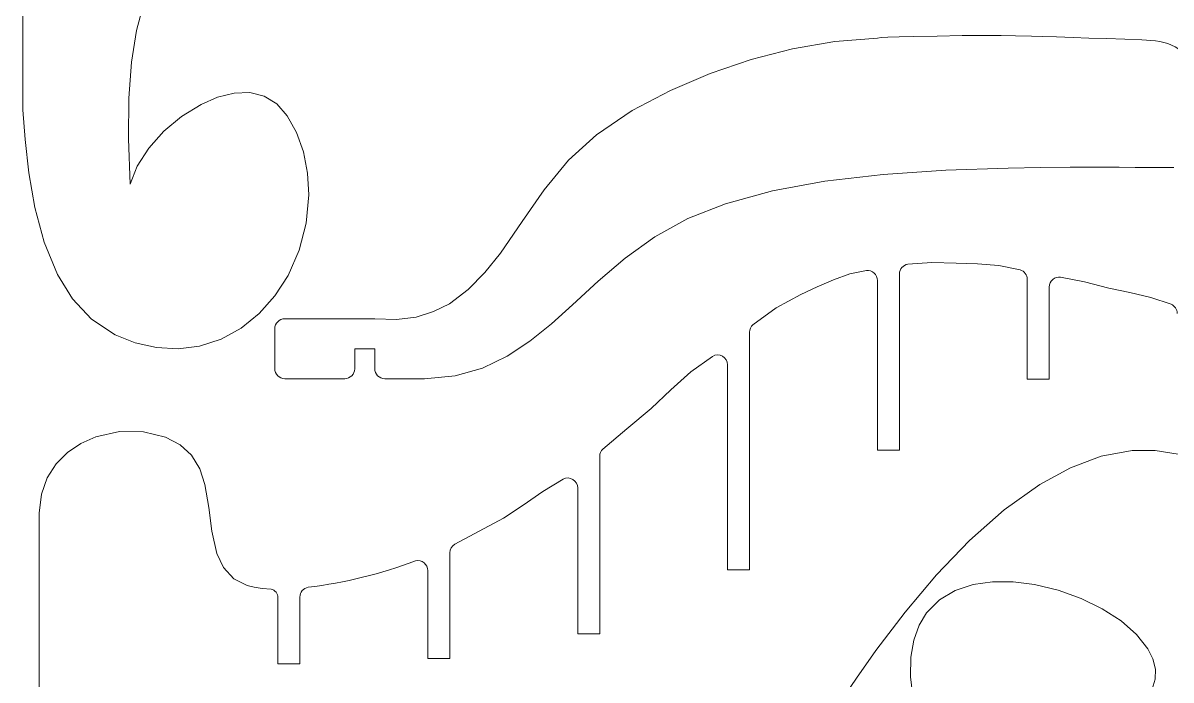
# Model space of a CAD drawing. Header units: millimetres. Extents: x 233 to 3100, y -866 to 268.
# Drawn here: x 1439.4 to 1669.2, y -660.9 to -529.3 of the extents above; entities that cross this region are included whole.
import ezdxf

# ---------------------------------------------------------------- set-up
doc = ezdxf.new("R2010")
doc.units = ezdxf.units.MM
doc.header["$MEASUREMENT"] = 0
doc.layers.add('layer 1', color=7, linetype='Continuous')

msp = doc.modelspace()

# ---------------------------------------------------------------- linework, layer by layer
at = {"layer": 'layer 1', "lineweight": 9}
for points, knots in [([(1460.8381, -561.6095), (1460.8381, -561.6095), (1460.449, -552.4938), (1460.449, -552.4938), (1460.449, -552.4938), (1460.449, -552.4938), (1460.5461, -544.3571), (1460.5461, -544.3571), (1460.5461, -544.3571), (1460.5461, -544.3571), (1461.1065, -537.152), (1461.1065, -537.152), (1461.1065, -537.152), (1461.1065, -537.152), (1462.1072, -530.831), (1462.1072, -530.831), (1462.1072, -530.831), (1462.1072, -530.831), (1463.5253, -525.3467), (1463.5253, -525.3467), (1463.5253, -525.3467), (1463.5253, -525.3467), (1465.3378, -520.6517), (1465.3378, -520.6517), (1465.3378, -520.6517), (1465.3378, -520.6517), (1467.8199, -516.2542), (1467.8199, -516.2542), (1467.8199, -516.2542), (1467.8199, -516.2542), (1470.7394, -512.728), (1470.7394, -512.728), (1470.7394, -512.728), (1470.7394, -512.728), (1474.0638, -510.0056), (1474.0638, -510.0056), (1474.0638, -510.0056), (1474.0638, -510.0056), (1477.7604, -508.0194), (1477.7604, -508.0194), (1477.7604, -508.0194), (1477.7604, -508.0194), (1483.2118, -506.3997), (1483.2118, -506.3997), (1483.2118, -506.3997), (1483.2118, -506.3997), (1489.1892, -505.8086), (1489.1892, -505.8086), (1489.1892, -505.8086), (1489.1892, -505.8086), (1495.6155, -506.0862), (1495.6155, -506.0862), (1495.6155, -506.0862), (1495.6155, -506.0862), (1503.8103, -507.3403), (1503.8103, -507.3403), (1503.8103, -507.3403), (1503.8103, -507.3403), (1512.406, -509.338), (1512.406, -509.338), (1512.406, -509.338), (1512.406, -509.338), (1521.2689, -511.8025), (1521.2689, -511.8025), (1521.2689, -511.8025), (1521.2689, -511.8025), (1530.265, -514.4573), (1530.265, -514.4573), (1530.265, -514.4573), (1530.265, -514.4573), (1539.2607, -517.0256), (1539.2607, -517.0256), (1539.2607, -517.0256), (1539.2607, -517.0256), (1546.6602, -518.9001), (1546.6602, -518.9001), (1546.6602, -518.9001), (1546.6602, -518.9001), (1553.8891, -520.3625), (1553.8891, -520.3625), (1553.8891, -520.3625), (1553.8891, -520.3625), (1560.8698, -521.2524), (1560.8698, -521.2524), (1560.8698, -521.2524), (1560.8698, -521.2524), (1567.525, -521.4098), (1567.525, -521.4098), (1567.525, -521.4098), (1567.525, -521.4098), (1573.7773, -520.6747), (1573.7773, -520.6747), (1573.7773, -520.6747), (1573.7773, -520.6747), (1579.5492, -518.8869), (1579.5492, -518.8869), (1579.5492, -518.8869), (1579.5492, -518.8869), (1584.0569, -516.3975), (1584.0569, -516.3975), (1584.0569, -516.3975), (1584.0569, -516.3975), (1588.1747, -513.023), (1588.1747, -513.023), (1588.1747, -513.023), (1588.1747, -513.023), (1592.0114, -508.908), (1592.0114, -508.908), (1592.0114, -508.908), (1592.0114, -508.908), (1595.6825, -504.2073), (1595.6825, -504.2073), (1595.6825, -504.2073), (1595.6825, -504.2073), (1599.3033, -499.0756), (1599.3033, -499.0756), (1599.3033, -499.0756), (1599.3033, -499.0756), (1602.9894, -493.6678), (1602.9894, -493.6678), (1602.9894, -493.6678), (1602.9894, -493.6678), (1606.8559, -488.1385), (1606.8559, -488.1385), (1606.8559, -488.1385), (1606.8559, -488.1385), (1612.6863, -480.4391), (1612.6863, -480.4391), (1612.6863, -480.4391), (1612.6863, -480.4391), (1618.9554, -473.0169), (1618.9554, -473.0169), (1618.9554, -473.0169), (1618.9554, -473.0169), (1625.5926, -466.1166), (1625.5926, -466.1166), (1625.5926, -466.1166), (1625.5926, -466.1166), (1632.5273, -459.9829), (1632.5273, -459.9829), (1632.5273, -459.9829), (1632.5273, -459.9829), (1639.6888, -454.8606), (1639.6888, -454.8606), (1639.6888, -454.8606), (1639.6888, -454.8606), (1645.7789, -451.541), (1645.7789, -451.541), (1645.7789, -451.541), (1645.7789, -451.541), (1651.9367, -449.2353), (1651.9367, -449.2353), (1651.9367, -449.2353), (1651.9367, -449.2353), (1658.1212, -448.0851), (1658.1212, -448.0851), (1658.1212, -448.0851), (1658.1212, -448.0851), (1662.7524, -448.0658), (1662.7524, -448.0658), (1662.7524, -448.0658), (1662.7524, -448.0658), (1667.3586, -448.8346), (1667.3586, -448.8346), (1667.3586, -448.8346), (1667.3586, -448.8346), (1671.9332, -450.3696), (1671.9332, -450.3696), (1671.9332, -450.3696), (1671.9332, -450.3696), (1676.486, -452.5225), (1676.486, -452.5225), (1676.486, -452.5225), (1676.486, -452.5225), (1682.5424, -456.079), (1682.5424, -456.079), (1682.5424, -456.079), (1682.5424, -456.079), (1688.6074, -460.0734), (1688.6074, -460.0734), (1688.6074, -460.0734), (1688.6074, -460.0734), (1694.7079, -464.1282), (1694.7079, -464.1282), (1694.7079, -464.1282), (1694.7079, -464.1282), (1700.8709, -467.8659), (1700.8709, -467.8659), (1700.8709, -467.8659), (1700.8709, -467.8659), (1707.1234, -470.9089), (1707.1234, -470.9089), (1707.1234, -470.9089), (1707.1234, -470.9089), (1713.4914, -472.8926), (1713.4914, -472.8926), (1713.4914, -472.8926), (1713.4914, -472.8926), (1719.9816, -473.7174), (1719.9816, -473.7174), (1719.9816, -473.7174), (1719.9816, -473.7174), (1726.5823, -473.5333), (1726.5823, -473.5333), (1726.5823, -473.5333), (1726.5823, -473.5333), (1733.2815, -472.5), (1733.2815, -472.5), (1733.2815, -472.5), (1733.2815, -472.5), (1740.0668, -470.7773), (1740.0668, -470.7773), (1740.0668, -470.7773), (1740.0668, -470.7773), (1746.926, -468.525), (1746.926, -468.525), (1746.926, -468.525), (1746.926, -468.525), (1753.8469, -465.9026), (1753.8469, -465.9026), (1753.8469, -465.9026), (1753.8469, -465.9026), (1762.216, -462.4925), (1762.216, -462.4925), (1762.216, -462.4925), (1762.216, -462.4925), (1770.6351, -459.0556), (1770.6351, -459.0556), (1770.6351, -459.0556), (1770.6351, -459.0556), (1779.0828, -455.8682), (1779.0828, -455.8682), (1779.0828, -455.8682), (1779.0828, -455.8682), (1787.5365, -453.2066), (1787.5365, -453.2066), (1787.5365, -453.2066), (1787.5365, -453.2066), (1795.9732, -451.3477), (1795.9732, -451.3477), (1795.9732, -451.3477), (1795.9732, -451.3477), (1801.9762, -450.6646), (1801.9762, -450.6646), (1801.9762, -450.6646), (1801.9762, -450.6646), (1807.9504, -450.6329), (1807.9504, -450.6329), (1807.9504, -450.6329), (1807.9504, -450.6329), (1813.8873, -451.3535), (1813.8873, -451.3535), (1813.8873, -451.3535), (1813.8873, -451.3535), (1819.7785, -452.9273), (1819.7785, -452.9273), (1819.7785, -452.9273), (1819.7785, -452.9273), (1825.6157, -455.455), (1825.6157, -455.455), (1825.6157, -455.455), (1825.6157, -455.455), (1831.3904, -459.0375), (1831.3904, -459.0375), (1831.3904, -459.0375), (1831.3904, -459.0375), (1837.0943, -463.7757), (1837.0943, -463.7757)], [0, 0, 0, 0, 0.01470588, 0.01470588, 0.01470588, 0.01470588, 0.02941176, 0.02941176, 0.02941176, 0.02941176, 0.04411765, 0.04411765, 0.04411765, 0.04411765, 0.05882353, 0.05882353, 0.05882353, 0.05882353, 0.07352941, 0.07352941, 0.07352941, 0.07352941, 0.08823529, 0.08823529, 0.08823529, 0.08823529, 0.10294118, 0.10294118, 0.10294118, 0.10294118, 0.11764706, 0.11764706, 0.11764706, 0.11764706, 0.13235294, 0.13235294, 0.13235294, 0.13235294, 0.14705882, 0.14705882, 0.14705882, 0.14705882, 0.16176471, 0.16176471, 0.16176471, 0.16176471, 0.17647059, 0.17647059, 0.17647059, 0.17647059, 0.19117647, 0.19117647, 0.19117647, 0.19117647, 0.20588235, 0.20588235, 0.20588235, 0.20588235, 0.22058824, 0.22058824, 0.22058824, 0.22058824, 0.23529412, 0.23529412, 0.23529412, 0.23529412, 0.25, 0.25, 0.25, 0.25, 0.26470588, 0.26470588, 0.26470588, 0.26470588, 0.27941176, 0.27941176, 0.27941176, 0.27941176, 0.29411765, 0.29411765, 0.29411765, 0.29411765, 0.30882353, 0.30882353, 0.30882353, 0.30882353, 0.32352941, 0.32352941, 0.32352941, 0.32352941, 0.33823529, 0.33823529, 0.33823529, 0.33823529, 0.35294118, 0.35294118, 0.35294118, 0.35294118, 0.36764706, 0.36764706, 0.36764706, 0.36764706, 0.38235294, 0.38235294, 0.38235294, 0.38235294, 0.39705882, 0.39705882, 0.39705882, 0.39705882, 0.41176471, 0.41176471, 0.41176471, 0.41176471, 0.42647059, 0.42647059, 0.42647059, 0.42647059, 0.44117647, 0.44117647, 0.44117647, 0.44117647, 0.45588235, 0.45588235, 0.45588235, 0.45588235, 0.47058824, 0.47058824, 0.47058824, 0.47058824, 0.48529412, 0.48529412, 0.48529412, 0.48529412, 0.5, 0.5, 0.5, 0.5, 0.51470588, 0.51470588, 0.51470588, 0.51470588, 0.52941176, 0.52941176, 0.52941176, 0.52941176, 0.54411765, 0.54411765, 0.54411765, 0.54411765, 0.55882353, 0.55882353, 0.55882353, 0.55882353, 0.57352941, 0.57352941, 0.57352941, 0.57352941, 0.58823529, 0.58823529, 0.58823529, 0.58823529, 0.60294118, 0.60294118, 0.60294118, 0.60294118, 0.61764706, 0.61764706, 0.61764706, 0.61764706, 0.63235294, 0.63235294, 0.63235294, 0.63235294, 0.64705882, 0.64705882, 0.64705882, 0.64705882, 0.66176471, 0.66176471, 0.66176471, 0.66176471, 0.67647059, 0.67647059, 0.67647059, 0.67647059, 0.69117647, 0.69117647, 0.69117647, 0.69117647, 0.70588235, 0.70588235, 0.70588235, 0.70588235, 0.72058824, 0.72058824, 0.72058824, 0.72058824, 0.73529412, 0.73529412, 0.73529412, 0.73529412, 0.75, 0.75, 0.75, 0.75, 0.76470588, 0.76470588, 0.76470588, 0.76470588, 0.77941176, 0.77941176, 0.77941176, 0.77941176, 0.79411765, 0.79411765, 0.79411765, 0.79411765, 0.80882353, 0.80882353, 0.80882353, 0.80882353, 0.82352941, 0.82352941, 0.82352941, 0.82352941, 0.83823529, 0.83823529, 0.83823529, 0.83823529, 0.85294118, 0.85294118, 0.85294118, 0.85294118, 0.86764706, 0.86764706, 0.86764706, 0.86764706, 0.88235294, 0.88235294, 0.88235294, 0.88235294, 0.89705882, 0.89705882, 0.89705882, 0.89705882, 0.91176471, 0.91176471, 0.91176471, 0.91176471, 0.92647059, 0.92647059, 0.92647059, 0.92647059, 0.94117647, 0.94117647, 0.94117647, 0.94117647, 0.95588235, 0.95588235, 0.95588235, 0.95588235, 0.97058824, 0.97058824, 0.97058824, 0.97058824, 1, 1, 1, 1]), ([(1610.4033, -532.32), (1610.4033, -532.32), (1601.8508, -533.0182), (1601.8508, -533.0182), (1601.8508, -533.0182), (1601.8508, -533.0182), (1593.4067, -534.4702), (1593.4067, -534.4702), (1593.4067, -534.4702), (1593.4067, -534.4702), (1585.0939, -536.6202), (1585.0939, -536.6202), (1585.0939, -536.6202), (1585.0939, -536.6202), (1576.935, -539.4124), (1576.935, -539.4124), (1576.935, -539.4124), (1576.935, -539.4124), (1568.9593, -542.798), (1568.9593, -542.798), (1568.9593, -542.798), (1568.9593, -542.798), (1561.3029, -546.8453), (1561.3029, -546.8453), (1561.3029, -546.8453), (1561.3029, -546.8453), (1554.1899, -551.7197), (1554.1899, -551.7197), (1554.1899, -551.7197), (1554.1899, -551.7197), (1548.5901, -556.7952), (1548.5901, -556.7952), (1548.5901, -556.7952), (1548.5901, -556.7952), (1543.6946, -562.7), (1543.6946, -562.7), (1543.6946, -562.7), (1543.6946, -562.7), (1539.2736, -569.0908), (1539.2736, -569.0908), (1539.2736, -569.0908), (1539.2736, -569.0908), (1534.9134, -575.4034), (1534.9134, -575.4034), (1534.9134, -575.4034), (1534.9134, -575.4034), (1531.8349, -579.2888), (1531.8349, -579.2888), (1531.8349, -579.2888), (1531.8349, -579.2888), (1528.4755, -582.7202), (1528.4755, -582.7202), (1528.4755, -582.7202), (1528.4755, -582.7202), (1524.7119, -585.5296), (1524.7119, -585.5296), (1524.7119, -585.5296), (1524.7119, -585.5296), (1521.5498, -587.1277), (1521.5498, -587.1277), (1521.5498, -587.1277), (1521.5498, -587.1277), (1518.0391, -588.2109), (1518.0391, -588.2109), (1518.0391, -588.2109), (1518.0391, -588.2109), (1514.1279, -588.7084), (1514.1279, -588.7084), (1514.1279, -588.7084), (1514.1279, -588.7084), (1509.7641, -588.5494), (1509.7641, -588.5494)], [0, 0, 0, 0, 0.05263158, 0.05263158, 0.05263158, 0.05263158, 0.10526316, 0.10526316, 0.10526316, 0.10526316, 0.15789474, 0.15789474, 0.15789474, 0.15789474, 0.21052632, 0.21052632, 0.21052632, 0.21052632, 0.26315789, 0.26315789, 0.26315789, 0.26315789, 0.31578947, 0.31578947, 0.31578947, 0.31578947, 0.36842105, 0.36842105, 0.36842105, 0.36842105, 0.42105263, 0.42105263, 0.42105263, 0.42105263, 0.47368421, 0.47368421, 0.47368421, 0.47368421, 0.52631579, 0.52631579, 0.52631579, 0.52631579, 0.57894737, 0.57894737, 0.57894737, 0.57894737, 0.63157895, 0.63157895, 0.63157895, 0.63157895, 0.68421053, 0.68421053, 0.68421053, 0.68421053, 0.73684211, 0.73684211, 0.73684211, 0.73684211, 0.78947368, 0.78947368, 0.78947368, 0.78947368, 0.84210526, 0.84210526, 0.84210526, 0.84210526, 0.89473684, 0.89473684, 0.89473684, 0.89473684, 1, 1, 1, 1]), ([(1666.0909, -532.894), (1666.0909, -532.894), (1663.3548, -532.7033), (1663.3548, -532.7033), (1663.3548, -532.7033), (1663.3548, -532.7033), (1659.939, -532.5495), (1659.939, -532.5495), (1659.939, -532.5495), (1659.939, -532.5495), (1656.2522, -532.4238), (1656.2522, -532.4238), (1656.2522, -532.4238), (1656.2522, -532.4238), (1652.7032, -532.317), (1652.7032, -532.317), (1652.7032, -532.317), (1652.7032, -532.317), (1649.6086, -532.2222), (1649.6086, -532.2222), (1649.6086, -532.2222), (1649.6086, -532.2222), (1646.2375, -532.1135), (1646.2375, -532.1135), (1646.2375, -532.1135), (1646.2375, -532.1135), (1643.5065, -532.0221), (1643.5065, -532.0221), (1643.5065, -532.0221), (1643.5065, -532.0221), (1641.2719, -531.9472), (1641.2719, -531.9472), (1641.2719, -531.9472), (1641.2719, -531.9472), (1638.0649, -531.8531), (1638.0649, -531.8531), (1638.0649, -531.8531), (1638.0649, -531.8531), (1635.1633, -531.8069), (1635.1633, -531.8069), (1635.1633, -531.8069), (1635.1633, -531.8069), (1631.7485, -531.8054), (1631.7485, -531.8054), (1631.7485, -531.8054), (1631.7485, -531.8054), (1627.3312, -531.8445), (1627.3312, -531.8445), (1627.3312, -531.8445), (1627.3312, -531.8445), (1622.3856, -531.9176), (1622.3856, -531.9176), (1622.3856, -531.9176), (1622.3856, -531.9176), (1617.5613, -532.0177), (1617.5613, -532.0177), (1617.5613, -532.0177), (1617.5613, -532.0177), (1614.7593, -532.0951), (1614.7593, -532.0951), (1614.7593, -532.0951), (1614.7593, -532.0951), (1612.48, -532.1792), (1612.48, -532.1792), (1612.48, -532.1792), (1612.48, -532.1792), (1611.1774, -532.2486), (1611.1774, -532.2486), (1611.1774, -532.2486), (1611.1774, -532.2486), (1610.4033, -532.32), (1610.4033, -532.32)], [0, 0, 0, 0, 0.05263158, 0.05263158, 0.05263158, 0.05263158, 0.10526316, 0.10526316, 0.10526316, 0.10526316, 0.15789474, 0.15789474, 0.15789474, 0.15789474, 0.21052632, 0.21052632, 0.21052632, 0.21052632, 0.26315789, 0.26315789, 0.26315789, 0.26315789, 0.31578947, 0.31578947, 0.31578947, 0.31578947, 0.36842105, 0.36842105, 0.36842105, 0.36842105, 0.42105263, 0.42105263, 0.42105263, 0.42105263, 0.47368421, 0.47368421, 0.47368421, 0.47368421, 0.52631579, 0.52631579, 0.52631579, 0.52631579, 0.57894737, 0.57894737, 0.57894737, 0.57894737, 0.63157895, 0.63157895, 0.63157895, 0.63157895, 0.68421053, 0.68421053, 0.68421053, 0.68421053, 0.73684211, 0.73684211, 0.73684211, 0.73684211, 0.78947368, 0.78947368, 0.78947368, 0.78947368, 0.84210526, 0.84210526, 0.84210526, 0.84210526, 0.89473684, 0.89473684, 0.89473684, 0.89473684, 1, 1, 1, 1]), ([(1439.352, -546.673), (1439.352, -546.673), (1439.818, -552.6479), (1439.818, -552.6479), (1439.818, -552.6479), (1439.818, -552.6479), (1440.556, -559.3049), (1440.556, -559.3049), (1440.556, -559.3049), (1440.556, -559.3049), (1441.7527, -566.2778), (1441.7527, -566.2778), (1441.7527, -566.2778), (1441.7527, -566.2778), (1443.5946, -573.2004), (1443.5946, -573.2004), (1443.5946, -573.2004), (1443.5946, -573.2004), (1446.2685, -579.7064), (1446.2685, -579.7064), (1446.2685, -579.7064), (1446.2685, -579.7064), (1449.2669, -584.5457), (1449.2669, -584.5457), (1449.2669, -584.5457), (1449.2669, -584.5457), (1453.0805, -588.6295), (1453.0805, -588.6295), (1453.0805, -588.6295), (1453.0805, -588.6295), (1457.7936, -591.7512), (1457.7936, -591.7512), (1457.7936, -591.7512), (1457.7936, -591.7512), (1461.8128, -593.3725), (1461.8128, -593.3725), (1461.8128, -593.3725), (1461.8128, -593.3725), (1466.0754, -594.3278), (1466.0754, -594.3278), (1466.0754, -594.3278), (1466.0754, -594.3278), (1470.4247, -594.5737), (1470.4247, -594.5737), (1470.4247, -594.5737), (1470.4247, -594.5737), (1474.7044, -594.0666), (1474.7044, -594.0666), (1474.7044, -594.0666), (1474.7044, -594.0666), (1479.0343, -592.6683), (1479.0343, -592.6683), (1479.0343, -592.6683), (1479.0343, -592.6683), (1483.0361, -590.4536), (1483.0361, -590.4536), (1483.0361, -590.4536), (1483.0361, -590.4536), (1486.6447, -587.5192), (1486.6447, -587.5192), (1486.6447, -587.5192), (1486.6447, -587.5192), (1489.795, -583.9618), (1489.795, -583.9618), (1489.795, -583.9618), (1489.795, -583.9618), (1492.4221, -579.8782), (1492.4221, -579.8782), (1492.4221, -579.8782), (1492.4221, -579.8782), (1494.6483, -574.8414), (1494.6483, -574.8414), (1494.6483, -574.8414), (1494.6483, -574.8414), (1496.0589, -569.4071), (1496.0589, -569.4071), (1496.0589, -569.4071), (1496.0589, -569.4071), (1496.5647, -563.708), (1496.5647, -563.708), (1496.5647, -563.708), (1496.5647, -563.708), (1496.3018, -559.356), (1496.3018, -559.356), (1496.3018, -559.356), (1496.3018, -559.356), (1495.4853, -555.1215), (1495.4853, -555.1215), (1495.4853, -555.1215), (1495.4853, -555.1215), (1494.1285, -551.2214), (1494.1285, -551.2214), (1494.1285, -551.2214), (1494.1285, -551.2214), (1492.2448, -547.8723), (1492.2448, -547.8723), (1492.2448, -547.8723), (1492.2448, -547.8723), (1490.1389, -545.5331), (1490.1389, -545.5331), (1490.1389, -545.5331), (1490.1389, -545.5331), (1487.6366, -543.9528), (1487.6366, -543.9528), (1487.6366, -543.9528), (1487.6366, -543.9528), (1484.7646, -543.2438), (1484.7646, -543.2438), (1484.7646, -543.2438), (1484.7646, -543.2438), (1481.6214, -543.3505), (1481.6214, -543.3505), (1481.6214, -543.3505), (1481.6214, -543.3505), (1478.3248, -544.1733), (1478.3248, -544.1733), (1478.3248, -544.1733), (1478.3248, -544.1733), (1474.9924, -545.6126), (1474.9924, -545.6126), (1474.9924, -545.6126), (1474.9924, -545.6126), (1471.1121, -548.0129), (1471.1121, -548.0129), (1471.1121, -548.0129), (1471.1121, -548.0129), (1467.5531, -550.9851), (1467.5531, -550.9851), (1467.5531, -550.9851), (1467.5531, -550.9851), (1464.5189, -554.3567), (1464.5189, -554.3567), (1464.5189, -554.3567), (1464.5189, -554.3567), (1462.2127, -557.9556), (1462.2127, -557.9556), (1462.2127, -557.9556), (1462.2127, -557.9556), (1460.8381, -561.6095), (1460.8381, -561.6095)], [0, 0, 0, 0, 0.02777778, 0.02777778, 0.02777778, 0.02777778, 0.05555556, 0.05555556, 0.05555556, 0.05555556, 0.08333333, 0.08333333, 0.08333333, 0.08333333, 0.11111111, 0.11111111, 0.11111111, 0.11111111, 0.13888889, 0.13888889, 0.13888889, 0.13888889, 0.16666667, 0.16666667, 0.16666667, 0.16666667, 0.19444444, 0.19444444, 0.19444444, 0.19444444, 0.22222222, 0.22222222, 0.22222222, 0.22222222, 0.25, 0.25, 0.25, 0.25, 0.27777778, 0.27777778, 0.27777778, 0.27777778, 0.30555556, 0.30555556, 0.30555556, 0.30555556, 0.33333333, 0.33333333, 0.33333333, 0.33333333, 0.36111111, 0.36111111, 0.36111111, 0.36111111, 0.38888889, 0.38888889, 0.38888889, 0.38888889, 0.41666667, 0.41666667, 0.41666667, 0.41666667, 0.44444444, 0.44444444, 0.44444444, 0.44444444, 0.47222222, 0.47222222, 0.47222222, 0.47222222, 0.5, 0.5, 0.5, 0.5, 0.52777778, 0.52777778, 0.52777778, 0.52777778, 0.55555556, 0.55555556, 0.55555556, 0.55555556, 0.58333333, 0.58333333, 0.58333333, 0.58333333, 0.61111111, 0.61111111, 0.61111111, 0.61111111, 0.63888889, 0.63888889, 0.63888889, 0.63888889, 0.66666667, 0.66666667, 0.66666667, 0.66666667, 0.69444444, 0.69444444, 0.69444444, 0.69444444, 0.72222222, 0.72222222, 0.72222222, 0.72222222, 0.75, 0.75, 0.75, 0.75, 0.77777778, 0.77777778, 0.77777778, 0.77777778, 0.80555556, 0.80555556, 0.80555556, 0.80555556, 0.83333333, 0.83333333, 0.83333333, 0.83333333, 0.86111111, 0.86111111, 0.86111111, 0.86111111, 0.88888889, 0.88888889, 0.88888889, 0.88888889, 0.91666667, 0.91666667, 0.91666667, 0.91666667, 0.94444444, 0.94444444, 0.94444444, 0.94444444, 1, 1, 1, 1]), ([(1519.7641, -600.5494), (1519.7641, -600.5494), (1525.8707, -599.9715), (1525.8707, -599.9715), (1525.8707, -599.9715), (1525.8707, -599.9715), (1531.327, -598.4179), (1531.327, -598.4179), (1531.327, -598.4179), (1531.327, -598.4179), (1536.2693, -596.0551), (1536.2693, -596.0551), (1536.2693, -596.0551), (1536.2693, -596.0551), (1540.8342, -593.0494), (1540.8342, -593.0494), (1540.8342, -593.0494), (1540.8342, -593.0494), (1545.1581, -589.5671), (1545.1581, -589.5671), (1545.1581, -589.5671), (1545.1581, -589.5671), (1549.3775, -585.7748), (1549.3775, -585.7748), (1549.3775, -585.7748), (1549.3775, -585.7748), (1554.495, -581.0489), (1554.495, -581.0489), (1554.495, -581.0489), (1554.495, -581.0489), (1559.8943, -576.4035), (1559.8943, -576.4035), (1559.8943, -576.4035), (1559.8943, -576.4035), (1565.8112, -572.1262), (1565.8112, -572.1262), (1565.8112, -572.1262), (1565.8112, -572.1262), (1572.4669, -568.4798), (1572.4669, -568.4798), (1572.4669, -568.4798), (1572.4669, -568.4798), (1579.9552, -565.5117), (1579.9552, -565.5117), (1579.9552, -565.5117), (1579.9552, -565.5117), (1589.3646, -562.9134), (1589.3646, -562.9134), (1589.3646, -562.9134), (1589.3646, -562.9134), (1599.8909, -560.9937), (1599.8909, -560.9937), (1599.8909, -560.9937), (1599.8909, -560.9937), (1611.569, -559.6608), (1611.569, -559.6608), (1611.569, -559.6608), (1611.569, -559.6608), (1624.1014, -558.8186), (1624.1014, -558.8186), (1624.1014, -558.8186), (1624.1014, -558.8186), (1636.5617, -558.3623), (1636.5617, -558.3623), (1636.5617, -558.3623), (1636.5617, -558.3623), (1643.0234, -558.2375), (1643.0234, -558.2375), (1643.0234, -558.2375), (1643.0234, -558.2375), (1648.9964, -558.1798), (1648.9964, -558.1798), (1648.9964, -558.1798), (1648.9964, -558.1798), (1654.3151, -558.1717), (1654.3151, -558.1717), (1654.3151, -558.1717), (1654.3151, -558.1717), (1658.8136, -558.1955), (1658.8136, -558.1955), (1658.8136, -558.1955), (1658.8136, -558.1955), (1661.9624, -558.2289), (1661.9624, -558.2289), (1661.9624, -558.2289), (1661.9624, -558.2289), (1664.235, -558.2615), (1664.235, -558.2615), (1664.235, -558.2615), (1664.235, -558.2615), (1665.4203, -558.2799), (1665.4203, -558.2799), (1665.4203, -558.2799), (1665.4203, -558.2799), (1665.6793, -558.2827), (1665.6793, -558.2827), (1665.6793, -558.2827), (1665.6793, -558.2827), (1665.7641, -558.2821), (1665.7641, -558.2821)], [0, 0, 0, 0, 0.03846154, 0.03846154, 0.03846154, 0.03846154, 0.07692308, 0.07692308, 0.07692308, 0.07692308, 0.11538462, 0.11538462, 0.11538462, 0.11538462, 0.15384615, 0.15384615, 0.15384615, 0.15384615, 0.19230769, 0.19230769, 0.19230769, 0.19230769, 0.23076923, 0.23076923, 0.23076923, 0.23076923, 0.26923077, 0.26923077, 0.26923077, 0.26923077, 0.30769231, 0.30769231, 0.30769231, 0.30769231, 0.34615385, 0.34615385, 0.34615385, 0.34615385, 0.38461538, 0.38461538, 0.38461538, 0.38461538, 0.42307692, 0.42307692, 0.42307692, 0.42307692, 0.46153846, 0.46153846, 0.46153846, 0.46153846, 0.5, 0.5, 0.5, 0.5, 0.53846154, 0.53846154, 0.53846154, 0.53846154, 0.57692308, 0.57692308, 0.57692308, 0.57692308, 0.61538462, 0.61538462, 0.61538462, 0.61538462, 0.65384615, 0.65384615, 0.65384615, 0.65384615, 0.69230769, 0.69230769, 0.69230769, 0.69230769, 0.73076923, 0.73076923, 0.73076923, 0.73076923, 0.76923077, 0.76923077, 0.76923077, 0.76923077, 0.80769231, 0.80769231, 0.80769231, 0.80769231, 0.84615385, 0.84615385, 0.84615385, 0.84615385, 0.88461538, 0.88461538, 0.88461538, 0.88461538, 0.92307692, 0.92307692, 0.92307692, 0.92307692, 1, 1, 1, 1]), ([(1608.217, -578.8777), (1608.217, -578.8777), (1604.8471, -579.5488), (1604.8471, -579.5488), (1604.8471, -579.5488), (1604.8471, -579.5488), (1601.5765, -580.7368), (1601.5765, -580.7368), (1601.5765, -580.7368), (1601.5765, -580.7368), (1598.3343, -582.1553), (1598.3343, -582.1553), (1598.3343, -582.1553), (1598.3343, -582.1553), (1595.0961, -583.6586), (1595.0961, -583.6586), (1595.0961, -583.6586), (1595.0961, -583.6586), (1590.1286, -586.357), (1590.1286, -586.357), (1590.1286, -586.357), (1590.1286, -586.357), (1585.4856, -589.7503), (1585.4856, -589.7503)], [0, 0, 0, 0, 0.14285714, 0.14285714, 0.14285714, 0.14285714, 0.28571429, 0.28571429, 0.28571429, 0.28571429, 0.42857143, 0.42857143, 0.42857143, 0.42857143, 0.57142857, 0.57142857, 0.57142857, 0.57142857, 0.71428571, 0.71428571, 0.71428571, 0.71428571, 1, 1, 1, 1]), ([(1610.4, -580.8694), (1610.4, -580.3071), (1610.1633, -579.7708), (1609.748, -579.3919), (1609.748, -579.3919), (1609.3326, -579.0129), (1608.7769, -578.8263), (1608.217, -578.8777)], [0, 0, 0, 0, 0.33333333, 0.33333333, 0.33333333, 0.33333333, 1, 1, 1, 1]), ([(1638.964, -578.7399), (1638.964, -578.7399), (1634.7246, -577.8878), (1634.7246, -577.8878), (1634.7246, -577.8878), (1634.7246, -577.8878), (1630.4451, -577.5688), (1630.4451, -577.5688), (1630.4451, -577.5688), (1630.4451, -577.5688), (1626.1913, -577.4381), (1626.1913, -577.4381), (1626.1913, -577.4381), (1626.1913, -577.4381), (1621.2785, -577.2982), (1621.2785, -577.2982), (1621.2785, -577.2982), (1621.2785, -577.2982), (1616.4868, -577.6208), (1616.4868, -577.6208)], [0, 0, 0, 0, 0.16666667, 0.16666667, 0.16666667, 0.16666667, 0.33333333, 0.33333333, 0.33333333, 0.33333333, 0.5, 0.5, 0.5, 0.5, 0.66666667, 0.66666667, 0.66666667, 0.66666667, 1, 1, 1, 1]), ([(1647.0591, -580.2145), (1646.4884, -580.14), (1645.9131, -580.3149), (1645.4806, -580.6946), (1645.4806, -580.6946), (1645.048, -581.0744), (1644.8, -581.6221), (1644.8, -582.1977)], [0, 0, 0, 0, 0.33333333, 0.33333333, 0.33333333, 0.33333333, 1, 1, 1, 1]), ([(1669.1738, -585.6399), (1669.1738, -585.6399), (1665.0981, -584.2784), (1665.0981, -584.2784), (1665.0981, -584.2784), (1665.0981, -584.2784), (1660.9096, -583.3135), (1660.9096, -583.3135), (1660.9096, -583.3135), (1660.9096, -583.3135), (1656.7208, -582.4118), (1656.7208, -582.4118), (1656.7208, -582.4118), (1656.7208, -582.4118), (1651.8806, -581.1828), (1651.8806, -581.1828), (1651.8806, -581.1828), (1651.8806, -581.1828), (1647.0591, -580.2145), (1647.0591, -580.2145)], [0, 0, 0, 0, 0.16666667, 0.16666667, 0.16666667, 0.16666667, 0.33333333, 0.33333333, 0.33333333, 0.33333333, 0.5, 0.5, 0.5, 0.5, 0.66666667, 0.66666667, 0.66666667, 0.66666667, 1, 1, 1, 1]), ([(1491.7641, -588.5494), (1491.2337, -588.5494), (1490.725, -588.7601), (1490.3499, -589.1352), (1490.3499, -589.1352), (1489.9748, -589.5103), (1489.7641, -590.019), (1489.7641, -590.5494)], [0, 0, 0, 0, 0.33333333, 0.33333333, 0.33333333, 0.33333333, 1, 1, 1, 1]), ([(1577.379, -596.0806), (1577.379, -596.0806), (1573.0591, -599.1815), (1573.0591, -599.1815), (1573.0591, -599.1815), (1573.0591, -599.1815), (1569.0622, -602.7992), (1569.0622, -602.7992), (1569.0622, -602.7992), (1569.0622, -602.7992), (1565.128, -606.542), (1565.128, -606.542), (1565.128, -606.542), (1565.128, -606.542), (1560.2524, -610.6261), (1560.2524, -610.6261), (1560.2524, -610.6261), (1560.2524, -610.6261), (1555.4143, -614.6571), (1555.4143, -614.6571)], [0, 0, 0, 0, 0.16666667, 0.16666667, 0.16666667, 0.16666667, 0.33333333, 0.33333333, 0.33333333, 0.33333333, 0.5, 0.5, 0.5, 0.5, 0.66666667, 0.66666667, 0.66666667, 0.66666667, 1, 1, 1, 1]), ([(1580.4, -597.8004), (1580.4, -597.0815), (1580.0142, -596.4179), (1579.3895, -596.0623), (1579.3895, -596.0623), (1578.7647, -595.7066), (1577.9972, -595.7136), (1577.379, -596.0806)], [0, 0, 0, 0, 0.33333333, 0.33333333, 0.33333333, 0.33333333, 1, 1, 1, 1]), ([(1489.7641, -598.5494), (1489.7641, -599.0798), (1489.9748, -599.5885), (1490.3499, -599.9636), (1490.3499, -599.9636), (1490.725, -600.3387), (1491.2337, -600.5494), (1491.7641, -600.5494)], [0, 0, 0, 0, 0.33333333, 0.33333333, 0.33333333, 0.33333333, 1, 1, 1, 1]), ([(1509.7641, -598.5494), (1509.7641, -599.0798), (1509.9748, -599.5885), (1510.3499, -599.9636), (1510.3499, -599.9636), (1510.725, -600.3387), (1511.2337, -600.5494), (1511.7641, -600.5494)], [0, 0, 0, 0, 0.33333333, 0.33333333, 0.33333333, 0.33333333, 1, 1, 1, 1]), ([(1489.0044, -642.7097), (1489.0044, -642.7097), (1487.2427, -642.5601), (1487.2427, -642.5601), (1487.2427, -642.5601), (1487.2427, -642.5601), (1485.6607, -642.341), (1485.6607, -642.341), (1485.6607, -642.341), (1485.6607, -642.341), (1484.2581, -641.9824), (1484.2581, -641.9824), (1484.2581, -641.9824), (1484.2581, -641.9824), (1481.5919, -640.6387), (1481.5919, -640.6387), (1481.5919, -640.6387), (1481.5919, -640.6387), (1479.489, -638.3883), (1479.489, -638.3883), (1479.489, -638.3883), (1479.489, -638.3883), (1478.149, -635.54), (1478.149, -635.54), (1478.149, -635.54), (1478.149, -635.54), (1477.1475, -631.1211), (1477.1475, -631.1211), (1477.1475, -631.1211), (1477.1475, -631.1211), (1476.5383, -626.3806), (1476.5383, -626.3806), (1476.5383, -626.3806), (1476.5383, -626.3806), (1475.7708, -621.7422), (1475.7708, -621.7422), (1475.7708, -621.7422), (1475.7708, -621.7422), (1474.7597, -618.5853), (1474.7597, -618.5853), (1474.7597, -618.5853), (1474.7597, -618.5853), (1473.1215, -615.9012), (1473.1215, -615.9012), (1473.1215, -615.9012), (1473.1215, -615.9012), (1470.7884, -613.7947), (1470.7884, -613.7947), (1470.7884, -613.7947), (1470.7884, -613.7947), (1467.9019, -612.2775), (1467.9019, -612.2775), (1467.9019, -612.2775), (1467.9019, -612.2775), (1463.4611, -611.1798), (1463.4611, -611.1798), (1463.4611, -611.1798), (1463.4611, -611.1798), (1458.6814, -611.151), (1458.6814, -611.151), (1458.6814, -611.151), (1458.6814, -611.151), (1453.9315, -612.2032), (1453.9315, -612.2032), (1453.9315, -612.2032), (1453.9315, -612.2032), (1450.9634, -613.5113), (1450.9634, -613.5113), (1450.9634, -613.5113), (1450.9634, -613.5113), (1448.2815, -615.309), (1448.2815, -615.309), (1448.2815, -615.309), (1448.2815, -615.309), (1445.995, -617.5998), (1445.995, -617.5998), (1445.995, -617.5998), (1445.995, -617.5998), (1444.2131, -620.3874), (1444.2131, -620.3874), (1444.2131, -620.3874), (1444.2131, -620.3874), (1443.045, -623.6753), (1443.045, -623.6753), (1443.045, -623.6753), (1443.045, -623.6753), (1442.6, -627.4674), (1442.6, -627.4674)], [0, 0, 0, 0, 0.04347826, 0.04347826, 0.04347826, 0.04347826, 0.08695652, 0.08695652, 0.08695652, 0.08695652, 0.13043478, 0.13043478, 0.13043478, 0.13043478, 0.17391304, 0.17391304, 0.17391304, 0.17391304, 0.2173913, 0.2173913, 0.2173913, 0.2173913, 0.26086957, 0.26086957, 0.26086957, 0.26086957, 0.30434783, 0.30434783, 0.30434783, 0.30434783, 0.34782609, 0.34782609, 0.34782609, 0.34782609, 0.39130435, 0.39130435, 0.39130435, 0.39130435, 0.43478261, 0.43478261, 0.43478261, 0.43478261, 0.47826087, 0.47826087, 0.47826087, 0.47826087, 0.52173913, 0.52173913, 0.52173913, 0.52173913, 0.56521739, 0.56521739, 0.56521739, 0.56521739, 0.60869565, 0.60869565, 0.60869565, 0.60869565, 0.65217391, 0.65217391, 0.65217391, 0.65217391, 0.69565217, 0.69565217, 0.69565217, 0.69565217, 0.73913043, 0.73913043, 0.73913043, 0.73913043, 0.7826087, 0.7826087, 0.7826087, 0.7826087, 0.82608696, 0.82608696, 0.82608696, 0.82608696, 0.86956522, 0.86956522, 0.86956522, 0.86956522, 0.91304348, 0.91304348, 0.91304348, 0.91304348, 1, 1, 1, 1]), ([(1464.0861, -728.4644), (1464.0861, -728.4644), (1463.697, -719.3486), (1463.697, -719.3486), (1463.697, -719.3486), (1463.697, -719.3486), (1463.7941, -711.2119), (1463.7941, -711.2119), (1463.7941, -711.2119), (1463.7941, -711.2119), (1464.3544, -704.0068), (1464.3544, -704.0068), (1464.3544, -704.0068), (1464.3544, -704.0068), (1465.3551, -697.6858), (1465.3551, -697.6858), (1465.3551, -697.6858), (1465.3551, -697.6858), (1466.7732, -692.2015), (1466.7732, -692.2015), (1466.7732, -692.2015), (1466.7732, -692.2015), (1468.5858, -687.5065), (1468.5858, -687.5065), (1468.5858, -687.5065), (1468.5858, -687.5065), (1471.0678, -683.109), (1471.0678, -683.109), (1471.0678, -683.109), (1471.0678, -683.109), (1473.9874, -679.5828), (1473.9874, -679.5828), (1473.9874, -679.5828), (1473.9874, -679.5828), (1477.3118, -676.8604), (1477.3118, -676.8604), (1477.3118, -676.8604), (1477.3118, -676.8604), (1481.0084, -674.8742), (1481.0084, -674.8742), (1481.0084, -674.8742), (1481.0084, -674.8742), (1486.4597, -673.2545), (1486.4597, -673.2545), (1486.4597, -673.2545), (1486.4597, -673.2545), (1492.4372, -672.6634), (1492.4372, -672.6634), (1492.4372, -672.6634), (1492.4372, -672.6634), (1498.8634, -672.941), (1498.8634, -672.941), (1498.8634, -672.941), (1498.8634, -672.941), (1507.0583, -674.1951), (1507.0583, -674.1951), (1507.0583, -674.1951), (1507.0583, -674.1951), (1515.654, -676.1928), (1515.654, -676.1928), (1515.654, -676.1928), (1515.654, -676.1928), (1524.5168, -678.6573), (1524.5168, -678.6573), (1524.5168, -678.6573), (1524.5168, -678.6573), (1533.513, -681.3121), (1533.513, -681.3121), (1533.513, -681.3121), (1533.513, -681.3121), (1542.5087, -683.8804), (1542.5087, -683.8804), (1542.5087, -683.8804), (1542.5087, -683.8804), (1549.9082, -685.755), (1549.9082, -685.755), (1549.9082, -685.755), (1549.9082, -685.755), (1557.137, -687.2173), (1557.137, -687.2173), (1557.137, -687.2173), (1557.137, -687.2173), (1564.1178, -688.1072), (1564.1178, -688.1072), (1564.1178, -688.1072), (1564.1178, -688.1072), (1570.773, -688.2647), (1570.773, -688.2647), (1570.773, -688.2647), (1570.773, -688.2647), (1577.0252, -687.5295), (1577.0252, -687.5295), (1577.0252, -687.5295), (1577.0252, -687.5295), (1582.7971, -685.7417), (1582.7971, -685.7417), (1582.7971, -685.7417), (1582.7971, -685.7417), (1587.3049, -683.2523), (1587.3049, -683.2523), (1587.3049, -683.2523), (1587.3049, -683.2523), (1591.4227, -679.8778), (1591.4227, -679.8778), (1591.4227, -679.8778), (1591.4227, -679.8778), (1595.2594, -675.7629), (1595.2594, -675.7629), (1595.2594, -675.7629), (1595.2594, -675.7629), (1598.9304, -671.0621), (1598.9304, -671.0621), (1598.9304, -671.0621), (1598.9304, -671.0621), (1602.5513, -665.9305), (1602.5513, -665.9305), (1602.5513, -665.9305), (1602.5513, -665.9305), (1606.2374, -660.5227), (1606.2374, -660.5227), (1606.2374, -660.5227), (1606.2374, -660.5227), (1610.1039, -654.9934), (1610.1039, -654.9934), (1610.1039, -654.9934), (1610.1039, -654.9934), (1615.9343, -647.2939), (1615.9343, -647.2939), (1615.9343, -647.2939), (1615.9343, -647.2939), (1622.2034, -639.8717), (1622.2034, -639.8717), (1622.2034, -639.8717), (1622.2034, -639.8717), (1628.8406, -632.9714), (1628.8406, -632.9714), (1628.8406, -632.9714), (1628.8406, -632.9714), (1635.7753, -626.8377), (1635.7753, -626.8377), (1635.7753, -626.8377), (1635.7753, -626.8377), (1642.9367, -621.7154), (1642.9367, -621.7154), (1642.9367, -621.7154), (1642.9367, -621.7154), (1649.0269, -618.3958), (1649.0269, -618.3958), (1649.0269, -618.3958), (1649.0269, -618.3958), (1655.1847, -616.0901), (1655.1847, -616.0901), (1655.1847, -616.0901), (1655.1847, -616.0901), (1661.3691, -614.9399), (1661.3691, -614.9399), (1661.3691, -614.9399), (1661.3691, -614.9399), (1666.0004, -614.9206), (1666.0004, -614.9206), (1666.0004, -614.9206), (1666.0004, -614.9206), (1670.6066, -615.6894), (1670.6066, -615.6894), (1670.6066, -615.6894), (1670.6066, -615.6894), (1675.1811, -617.2244), (1675.1811, -617.2244), (1675.1811, -617.2244), (1675.1811, -617.2244), (1679.734, -619.3773), (1679.734, -619.3773), (1679.734, -619.3773), (1679.734, -619.3773), (1685.7904, -622.9338), (1685.7904, -622.9338), (1685.7904, -622.9338), (1685.7904, -622.9338), (1691.8553, -626.9282), (1691.8553, -626.9282), (1691.8553, -626.9282), (1691.8553, -626.9282), (1697.9559, -630.983), (1697.9559, -630.983), (1697.9559, -630.983), (1697.9559, -630.983), (1704.1189, -634.7207), (1704.1189, -634.7207), (1704.1189, -634.7207), (1704.1189, -634.7207), (1710.3714, -637.7637), (1710.3714, -637.7637), (1710.3714, -637.7637), (1710.3714, -637.7637), (1716.7394, -639.7474), (1716.7394, -639.7474), (1716.7394, -639.7474), (1716.7394, -639.7474), (1723.2295, -640.5722), (1723.2295, -640.5722), (1723.2295, -640.5722), (1723.2295, -640.5722), (1729.8303, -640.3881), (1729.8303, -640.3881), (1729.8303, -640.3881), (1729.8303, -640.3881), (1736.5295, -639.3548), (1736.5295, -639.3548), (1736.5295, -639.3548), (1736.5295, -639.3548), (1743.3148, -637.6321), (1743.3148, -637.6321), (1743.3148, -637.6321), (1743.3148, -637.6321), (1750.174, -635.3798), (1750.174, -635.3798), (1750.174, -635.3798), (1750.174, -635.3798), (1757.0948, -632.7575), (1757.0948, -632.7575), (1757.0948, -632.7575), (1757.0948, -632.7575), (1765.4639, -629.3473), (1765.4639, -629.3473), (1765.4639, -629.3473), (1765.4639, -629.3473), (1773.8831, -625.9104), (1773.8831, -625.9104), (1773.8831, -625.9104), (1773.8831, -625.9104), (1782.3308, -622.723), (1782.3308, -622.723), (1782.3308, -622.723), (1782.3308, -622.723), (1790.7845, -620.0615), (1790.7845, -620.0615), (1790.7845, -620.0615), (1790.7845, -620.0615), (1799.2212, -618.2026), (1799.2212, -618.2026), (1799.2212, -618.2026), (1799.2212, -618.2026), (1805.2242, -617.5194), (1805.2242, -617.5194), (1805.2242, -617.5194), (1805.2242, -617.5194), (1811.1983, -617.4877), (1811.1983, -617.4877), (1811.1983, -617.4877), (1811.1983, -617.4877), (1817.1353, -618.2084), (1817.1353, -618.2084), (1817.1353, -618.2084), (1817.1353, -618.2084), (1823.0265, -619.7821), (1823.0265, -619.7821), (1823.0265, -619.7821), (1823.0265, -619.7821), (1828.8637, -622.3098), (1828.8637, -622.3098), (1828.8637, -622.3098), (1828.8637, -622.3098), (1834.6384, -625.8924), (1834.6384, -625.8924), (1834.6384, -625.8924), (1834.6384, -625.8924), (1840.3423, -630.6305), (1840.3423, -630.6305)], [0, 0, 0, 0, 0.01470588, 0.01470588, 0.01470588, 0.01470588, 0.02941176, 0.02941176, 0.02941176, 0.02941176, 0.04411765, 0.04411765, 0.04411765, 0.04411765, 0.05882353, 0.05882353, 0.05882353, 0.05882353, 0.07352941, 0.07352941, 0.07352941, 0.07352941, 0.08823529, 0.08823529, 0.08823529, 0.08823529, 0.10294118, 0.10294118, 0.10294118, 0.10294118, 0.11764706, 0.11764706, 0.11764706, 0.11764706, 0.13235294, 0.13235294, 0.13235294, 0.13235294, 0.14705882, 0.14705882, 0.14705882, 0.14705882, 0.16176471, 0.16176471, 0.16176471, 0.16176471, 0.17647059, 0.17647059, 0.17647059, 0.17647059, 0.19117647, 0.19117647, 0.19117647, 0.19117647, 0.20588235, 0.20588235, 0.20588235, 0.20588235, 0.22058824, 0.22058824, 0.22058824, 0.22058824, 0.23529412, 0.23529412, 0.23529412, 0.23529412, 0.25, 0.25, 0.25, 0.25, 0.26470588, 0.26470588, 0.26470588, 0.26470588, 0.27941176, 0.27941176, 0.27941176, 0.27941176, 0.29411765, 0.29411765, 0.29411765, 0.29411765, 0.30882353, 0.30882353, 0.30882353, 0.30882353, 0.32352941, 0.32352941, 0.32352941, 0.32352941, 0.33823529, 0.33823529, 0.33823529, 0.33823529, 0.35294118, 0.35294118, 0.35294118, 0.35294118, 0.36764706, 0.36764706, 0.36764706, 0.36764706, 0.38235294, 0.38235294, 0.38235294, 0.38235294, 0.39705882, 0.39705882, 0.39705882, 0.39705882, 0.41176471, 0.41176471, 0.41176471, 0.41176471, 0.42647059, 0.42647059, 0.42647059, 0.42647059, 0.44117647, 0.44117647, 0.44117647, 0.44117647, 0.45588235, 0.45588235, 0.45588235, 0.45588235, 0.47058824, 0.47058824, 0.47058824, 0.47058824, 0.48529412, 0.48529412, 0.48529412, 0.48529412, 0.5, 0.5, 0.5, 0.5, 0.51470588, 0.51470588, 0.51470588, 0.51470588, 0.52941176, 0.52941176, 0.52941176, 0.52941176, 0.54411765, 0.54411765, 0.54411765, 0.54411765, 0.55882353, 0.55882353, 0.55882353, 0.55882353, 0.57352941, 0.57352941, 0.57352941, 0.57352941, 0.58823529, 0.58823529, 0.58823529, 0.58823529, 0.60294118, 0.60294118, 0.60294118, 0.60294118, 0.61764706, 0.61764706, 0.61764706, 0.61764706, 0.63235294, 0.63235294, 0.63235294, 0.63235294, 0.64705882, 0.64705882, 0.64705882, 0.64705882, 0.66176471, 0.66176471, 0.66176471, 0.66176471, 0.67647059, 0.67647059, 0.67647059, 0.67647059, 0.69117647, 0.69117647, 0.69117647, 0.69117647, 0.70588235, 0.70588235, 0.70588235, 0.70588235, 0.72058824, 0.72058824, 0.72058824, 0.72058824, 0.73529412, 0.73529412, 0.73529412, 0.73529412, 0.75, 0.75, 0.75, 0.75, 0.76470588, 0.76470588, 0.76470588, 0.76470588, 0.77941176, 0.77941176, 0.77941176, 0.77941176, 0.79411765, 0.79411765, 0.79411765, 0.79411765, 0.80882353, 0.80882353, 0.80882353, 0.80882353, 0.82352941, 0.82352941, 0.82352941, 0.82352941, 0.83823529, 0.83823529, 0.83823529, 0.83823529, 0.85294118, 0.85294118, 0.85294118, 0.85294118, 0.86764706, 0.86764706, 0.86764706, 0.86764706, 0.88235294, 0.88235294, 0.88235294, 0.88235294, 0.89705882, 0.89705882, 0.89705882, 0.89705882, 0.91176471, 0.91176471, 0.91176471, 0.91176471, 0.92647059, 0.92647059, 0.92647059, 0.92647059, 0.94117647, 0.94117647, 0.94117647, 0.94117647, 0.95588235, 0.95588235, 0.95588235, 0.95588235, 0.97058824, 0.97058824, 0.97058824, 0.97058824, 1, 1, 1, 1]), ([(1550.4, -622.4331), (1550.4, -621.7365), (1550.0376, -621.0901), (1549.4433, -620.7267), (1549.4433, -620.7267), (1548.849, -620.3634), (1548.1084, -620.3354), (1547.4884, -620.6529)], [0, 0, 0, 0, 0.33333333, 0.33333333, 0.33333333, 0.33333333, 1, 1, 1, 1]), ([(1547.4884, -620.6529), (1547.4884, -620.6529), (1543.3948, -623.1299), (1543.3948, -623.1299), (1543.3948, -623.1299), (1543.3948, -623.1299), (1539.5018, -625.8883), (1539.5018, -625.8883), (1539.5018, -625.8883), (1539.5018, -625.8883), (1535.5533, -628.4942), (1535.5533, -628.4942), (1535.5533, -628.4942), (1535.5533, -628.4942), (1530.6707, -631.1092), (1530.6707, -631.1092), (1530.6707, -631.1092), (1530.6707, -631.1092), (1525.7979, -633.6893), (1525.7979, -633.6893)], [0, 0, 0, 0, 0.16666667, 0.16666667, 0.16666667, 0.16666667, 0.33333333, 0.33333333, 0.33333333, 0.33333333, 0.5, 0.5, 0.5, 0.5, 0.66666667, 0.66666667, 0.66666667, 0.66666667, 1, 1, 1, 1]), ([(1520.4, -638.9886), (1520.4, -638.3787), (1520.1217, -637.8021), (1519.6442, -637.4227), (1519.6442, -637.4227), (1519.1667, -637.0433), (1518.5422, -636.9025), (1517.9481, -637.0403)], [0, 0, 0, 0, 0.33333333, 0.33333333, 0.33333333, 0.33333333, 1, 1, 1, 1]), ([(1659.6151, -668.4697), (1659.6151, -668.4697), (1662.2529, -666.647), (1662.2529, -666.647), (1662.2529, -666.647), (1662.2529, -666.647), (1664.1668, -664.7368), (1664.1668, -664.7368), (1664.1668, -664.7368), (1664.1668, -664.7368), (1665.4048, -662.7622), (1665.4048, -662.7622), (1665.4048, -662.7622), (1665.4048, -662.7622), (1666.0151, -660.7464), (1666.0151, -660.7464), (1666.0151, -660.7464), (1666.0151, -660.7464), (1666.0453, -658.7126), (1666.0453, -658.7126), (1666.0453, -658.7126), (1666.0453, -658.7126), (1665.5437, -656.6841), (1665.5437, -656.6841), (1665.5437, -656.6841), (1665.5437, -656.6841), (1664.5581, -654.6838), (1664.5581, -654.6838), (1664.5581, -654.6838), (1664.5581, -654.6838), (1662.2772, -651.7873), (1662.2772, -651.7873), (1662.2772, -651.7873), (1662.2772, -651.7873), (1659.1772, -649.085), (1659.1772, -649.085), (1659.1772, -649.085), (1659.1772, -649.085), (1655.4201, -646.6551), (1655.4201, -646.6551), (1655.4201, -646.6551), (1655.4201, -646.6551), (1651.1678, -644.5759), (1651.1678, -644.5759), (1651.1678, -644.5759), (1651.1678, -644.5759), (1646.5821, -642.9255), (1646.5821, -642.9255), (1646.5821, -642.9255), (1646.5821, -642.9255), (1641.825, -641.7822), (1641.825, -641.7822), (1641.825, -641.7822), (1641.825, -641.7822), (1637.5835, -641.2548), (1637.5835, -641.2548), (1637.5835, -641.2548), (1637.5835, -641.2548), (1633.4482, -641.2449), (1633.4482, -641.2449), (1633.4482, -641.2449), (1633.4482, -641.2449), (1629.5328, -641.8074), (1629.5328, -641.8074), (1629.5328, -641.8074), (1629.5328, -641.8074), (1625.951, -642.9971), (1625.951, -642.9971), (1625.951, -642.9971), (1625.951, -642.9971), (1622.8166, -644.8691), (1622.8166, -644.8691), (1622.8166, -644.8691), (1622.8166, -644.8691), (1620.2433, -647.4783), (1620.2433, -647.4783), (1620.2433, -647.4783), (1620.2433, -647.4783), (1618.7499, -649.952), (1618.7499, -649.952), (1618.7499, -649.952), (1618.7499, -649.952), (1617.684, -652.8945), (1617.684, -652.8945), (1617.684, -652.8945), (1617.684, -652.8945), (1617.0937, -656.3289), (1617.0937, -656.3289), (1617.0937, -656.3289), (1617.0937, -656.3289), (1617.0268, -660.2784), (1617.0268, -660.2784), (1617.0268, -660.2784), (1617.0268, -660.2784), (1617.5314, -664.7662), (1617.5314, -664.7662), (1617.5314, -664.7662), (1617.5314, -664.7662), (1618.6555, -669.8154), (1618.6555, -669.8154), (1618.6555, -669.8154), (1618.6555, -669.8154), (1620.4469, -675.4493), (1620.4469, -675.4493), (1620.4469, -675.4493), (1620.4469, -675.4493), (1622.9537, -681.6911), (1622.9537, -681.6911)], [0, 0, 0, 0, 0.03571429, 0.03571429, 0.03571429, 0.03571429, 0.07142857, 0.07142857, 0.07142857, 0.07142857, 0.10714286, 0.10714286, 0.10714286, 0.10714286, 0.14285714, 0.14285714, 0.14285714, 0.14285714, 0.17857143, 0.17857143, 0.17857143, 0.17857143, 0.21428571, 0.21428571, 0.21428571, 0.21428571, 0.25, 0.25, 0.25, 0.25, 0.28571429, 0.28571429, 0.28571429, 0.28571429, 0.32142857, 0.32142857, 0.32142857, 0.32142857, 0.35714286, 0.35714286, 0.35714286, 0.35714286, 0.39285714, 0.39285714, 0.39285714, 0.39285714, 0.42857143, 0.42857143, 0.42857143, 0.42857143, 0.46428571, 0.46428571, 0.46428571, 0.46428571, 0.5, 0.5, 0.5, 0.5, 0.53571429, 0.53571429, 0.53571429, 0.53571429, 0.57142857, 0.57142857, 0.57142857, 0.57142857, 0.60714286, 0.60714286, 0.60714286, 0.60714286, 0.64285714, 0.64285714, 0.64285714, 0.64285714, 0.67857143, 0.67857143, 0.67857143, 0.67857143, 0.71428571, 0.71428571, 0.71428571, 0.71428571, 0.75, 0.75, 0.75, 0.75, 0.78571429, 0.78571429, 0.78571429, 0.78571429, 0.82142857, 0.82142857, 0.82142857, 0.82142857, 0.85714286, 0.85714286, 0.85714286, 0.85714286, 0.89285714, 0.89285714, 0.89285714, 0.89285714, 0.92857143, 0.92857143, 0.92857143, 0.92857143, 1, 1, 1, 1])]:
    msp.add_open_spline(points, degree=3, knots=knots, dxfattribs=at)
for points in [[(1439.352, -460.6126), (1439.352, -460.6126), (1439.352, -546.673), (1439.352, -546.673)], [(1672.0218, -535.5792), (1670.3997, -534.0477), (1668.3121, -533.1024), (1666.0909, -532.894)], [(1665.7641, -558.2821), (1665.7641, -558.2821), (1669.7641, -558.2821), (1669.7641, -558.2821)], [(1616.4869, -577.6208), (1615.5153, -577.7748), (1614.8, -578.6124), (1614.8, -579.5961)], [(1640.4, -580.6587), (1640.4, -579.7714), (1639.8153, -578.9901), (1638.964, -578.7399)], [(1610.4, -614.8677), (1610.4, -614.8677), (1610.4, -580.8694), (1610.4, -580.8694)], [(1614.8, -579.5961), (1614.8, -579.5961), (1614.8, -614.8677), (1614.8, -614.8677)], [(1640.4, -600.6623), (1640.4, -600.6623), (1640.4, -580.6587), (1640.4, -580.6587)], [(1644.8, -582.1977), (1644.8, -582.1977), (1644.8, -600.6623), (1644.8, -600.6623)], [(1670.4, -587.4841), (1670.4, -586.6785), (1669.9167, -585.9516), (1669.1738, -585.6399)], [(1489.7641, -590.5494), (1489.7641, -590.5494), (1489.7641, -598.5494), (1489.7641, -598.5494)], [(1509.7641, -588.5494), (1509.7641, -588.5494), (1491.7641, -588.5494), (1491.7641, -588.5494)], [(1585.4856, -589.7503), (1585.05, -590.1301), (1584.8, -590.6798), (1584.8, -591.2577)], [(1584.8, -591.2577), (1584.8, -591.2577), (1584.8, -638.8534), (1584.8, -638.8534)], [(1505.7641, -594.5494), (1505.7641, -594.5494), (1509.7641, -594.5494), (1509.7641, -594.5494)], [(1505.7641, -598.5494), (1505.7641, -598.5494), (1505.7641, -594.5494), (1505.7641, -594.5494)], [(1509.7641, -594.5494), (1509.7641, -594.5494), (1509.7641, -598.5494), (1509.7641, -598.5494)], [(1503.7641, -600.5494), (1504.8687, -600.5494), (1505.7641, -599.654), (1505.7641, -598.5494)], [(1580.4, -638.8534), (1580.4, -638.8534), (1580.4, -597.8004), (1580.4, -597.8004)], [(1491.7641, -600.5494), (1491.7641, -600.5494), (1503.7641, -600.5494), (1503.7641, -600.5494)], [(1511.7641, -600.5494), (1511.7641, -600.5494), (1519.7641, -600.5494), (1519.7641, -600.5494)], [(1644.8, -600.6623), (1644.8, -600.6623), (1640.4, -600.6623), (1640.4, -600.6623)], [(1555.4143, -614.6571), (1555.0218, -615.0342), (1554.8, -615.555), (1554.8, -616.0993)], [(1614.8, -614.8677), (1614.8, -614.8677), (1610.4, -614.8677), (1610.4, -614.8677)], [(1554.8, -616.0993), (1554.8, -616.0993), (1554.8, -651.6245), (1554.8, -651.6245)], [(1550.4, -651.6245), (1550.4, -651.6245), (1550.4, -622.4331), (1550.4, -622.4331)], [(1442.6, -627.4674), (1442.6, -627.4674), (1442.6, -713.5278), (1442.6, -713.5278)], [(1525.7979, -633.6893), (1525.1803, -634.0469), (1524.8, -634.7065), (1524.8, -635.4202)], [(1524.8, -635.4202), (1524.8, -635.4202), (1524.8, -656.6075), (1524.8, -656.6075)], [(1496.4307, -642.318), (1503.7918, -641.4441), (1511.0181, -639.6716), (1517.9481, -637.0403)], [(1584.8, -638.8534), (1584.8, -638.8534), (1580.4, -638.8534), (1580.4, -638.8534)], [(1520.4, -656.6075), (1520.4, -656.6075), (1520.4, -638.9886), (1520.4, -638.9886)], [(1490.4, -644.4481), (1490.4, -643.613), (1489.8197, -642.8902), (1489.0044, -642.7097)], [(1496.4307, -642.318), (1495.4851, -642.4957), (1494.8, -643.3215), (1494.8, -644.2836)], [(1490.4, -657.6603), (1490.4, -657.6603), (1490.4, -644.4481), (1490.4, -644.4481)], [(1494.8, -644.2836), (1494.8, -644.2836), (1494.8, -657.6603), (1494.8, -657.6603)], [(1554.8, -651.6245), (1554.8, -651.6245), (1550.4, -651.6245), (1550.4, -651.6245)], [(1524.8, -656.6075), (1524.8, -656.6075), (1520.4, -656.6075), (1520.4, -656.6075)], [(1494.8, -657.6603), (1494.8, -657.6603), (1490.4, -657.6603), (1490.4, -657.6603)]]:
    msp.add_open_spline(points, degree=3, dxfattribs=at)

doc.saveas('drawing.dxf')
